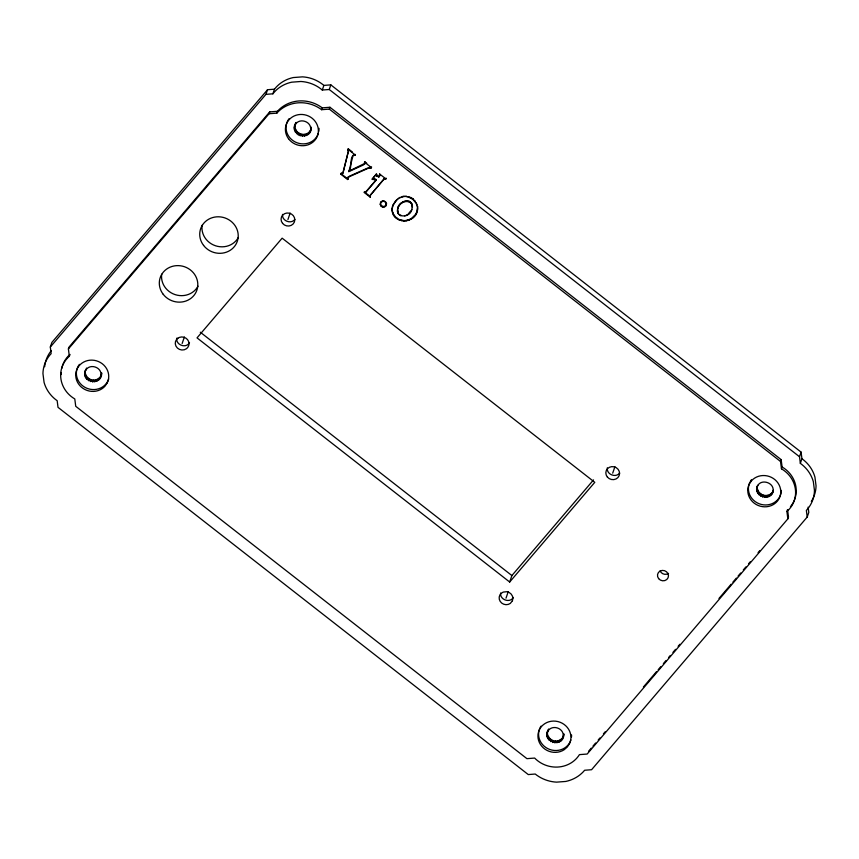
<?xml version="1.0" encoding="UTF-8"?>
<svg xmlns="http://www.w3.org/2000/svg" width="859" height="859" viewBox="0 0 859 859"><rect width="100%" height="100%" fill="white"/><g stroke="black" fill="none" stroke-linecap="round" stroke-linejoin="round"><path stroke-width="1.29" d="M366.75 163.242L364.807 161.717L364.731 163.897L363.325 165.003L348.851 171.617C352.458 168.686 348.937 154.448 355.089 154.845L355.454 154.416L354.896 155.404L353.296 155.393L353.478 154.845M364.57 164.209L364.925 162.985M386.228 205.14L386.507 203.465C387.13 207.416 380.816 208.522 380.258 204.474L381.085 201.801L384.274 200.931L381.783 201.661L380.344 203.347L380.537 202.788M340.733 174.152L341.098 173.722C342.934 174.334 343.45 172.842 341.291 173.164L340.733 174.152L347.616 179.531L347.541 177.92L349.162 176.771L367.781 168.471L371.077 168.031L371.453 167.602L364.613 162.265L364.807 161.717M176.771 338.135C175.569 344.985 186.102 348.818 189.506 342.73M607.324 467.79C606.218 474.318 615.71 478.27 619.672 473.041M84.697 373.729L85.664 369.885C79.49 382.448 102.275 386.851 101.684 372.903L100.718 376.736M310.378 131.051L311.345 127.218C311.516 142.712 287.013 134.906 296.183 122.386L294.691 126.058M294.358 128.045L295.324 124.201M416.916 211.711L417.581 206.31C419.664 226.336 386.292 225.112 393.111 204.861L392.917 205.408L396.965 199.449L393.562 204.055L393.755 203.497M392.101 208.844L392.627 206.278L392.434 206.836M562.924 737.688L563.891 733.844C564.062 749.349 539.559 741.532 548.74 729.023L547.237 732.695M546.904 734.681L547.87 730.837M756.736 489.125L757.702 485.292C751.775 496.352 771.747 502.751 773.39 490.285L771.887 493.946M772.756 492.132C775.849 482.672 759.99 477.593 757.069 487.139M412.503 206.772L411.59 210.047L411.783 209.489C410.355 218.1 394.721 218.433 397.857 208.318L397.663 208.877C398.114 200.641 413.254 197.065 412.32 207.33C412.374 198.526 399.972 200.662 398.157 207.524L398.34 206.965M352.415 152.043L348.367 148.875L347.992 149.305L348.604 150.336L343.246 172.154M348.604 150.336L342.72 173.625M348.851 171.617L352.92 156.166M380.011 174.892L379.828 175.44L379.581 173.969L380.011 174.892L378.83 177.018L376.865 176.063L376.5 173.754L372.151 179.177L376.156 180.143L376.349 179.585L373.751 178.586L372.623 179.552M50.316 347.025L51.894 342.397L267.525 89.723L274.472 89.186A33.898 31.708 18.9 0 1 293.263 77.557L302.508 76.859A33.898 31.708 18.9 0 1 323.875 85.406L330.822 84.869L801.093 452.113L801.93 458.727L800.352 463.355A33.995 31.794 18.9 0 1 813.344 481.684L814.461 490.478A33.995 31.794 18.9 0 1 806.365 510.429L807.213 517.043L591.583 769.718L584.635 770.255A34.951 32.696 18.9 0 1 565.748 781.443L556.589 782.141A34.951 32.696 18.9 0 1 535.232 774.034L528.274 774.571L58.015 407.338L57.177 400.713A33.759 31.579 18.9 0 1 44.077 382.405L42.95 373.59A33.759 31.579 18.9 0 1 51.153 353.65L50.316 347.025L265.936 94.35L267.525 89.723M787.864 518.847L786.919 511.492L787.553 509.634L788.498 516.989L787.864 518.847L587.159 754.041L579.428 754.631A28.379 26.543 18.9 0 1 534.652 758.067L526.932 758.658L75.732 406.296L74.787 398.941A28.379 26.543 18.9 0 1 69.332 356.281L68.398 348.926L69.031 347.079L269.737 111.885L277.457 111.283A32.739 30.634 18.9 0 1 322.232 107.858L329.953 107.268L781.164 459.629L782.098 466.985A28.379 26.543 18.9 0 1 790.452 506.67M69.332 356.281L69.966 354.434A28.379 26.543 18.9 0 0 61.794 368.404M85.03 371.743L86.534 368.071M84.923 375.748L85.331 371.872M85.696 377.67L86.33 375.812L85.556 373.901M86.952 379.356L87.586 377.498L86.33 375.812M88.606 380.687L89.239 378.84L87.586 377.498M90.56 381.589L91.194 379.732C95.188 381.052 100.052 379.002 101.351 374.889M92.675 381.987L93.309 380.129M94.791 381.847L95.424 380M96.788 381.203L97.421 379.345M98.517 380.075L99.15 378.228M99.859 378.551L100.492 376.704M182.151 343.471L184.374 336.996M265.936 94.35L272.883 93.814L274.472 89.186M68.398 348.926L269.103 113.732L269.737 111.885M269.103 113.732L276.823 113.141L277.457 111.283M294.583 130.063L294.991 126.187M295.346 131.985L295.979 130.128L295.217 128.216M296.602 133.671L297.235 131.814L295.979 130.128M298.266 135.003L298.9 133.156L297.235 131.814M300.221 135.905L300.854 134.047C304.838 135.368 309.702 133.317 311.012 129.204M302.325 136.291L302.959 134.444M304.451 136.162L305.085 134.315M306.438 135.518L307.071 133.66M272.883 93.814A33.898 31.708 18.9 0 1 291.684 82.185L300.918 81.487A33.898 31.708 18.9 0 1 322.297 90.034L323.875 85.406M308.166 134.391L308.8 132.544M309.508 132.866L310.142 131.019M276.823 113.141A32.739 30.634 18.9 0 1 321.599 109.705L322.232 107.858M322.297 90.034L329.244 89.497L330.822 84.869M287.937 219.517L290.149 213.043M321.599 109.705L329.319 109.114L329.953 107.268M348.41 150.894L347.992 149.305M347.809 149.863L348.367 148.875M348.249 150.411L348.432 149.853M341.098 173.722L341.291 173.164M342.022 174.001L342.215 173.443M342.397 173.894L342.591 173.335M353.575 155.178L353.768 154.631M353.94 155.114L354.133 154.556M354.896 155.404L355.089 154.845M347.519 178.296L349.355 176.213L367.963 167.924L371.636 167.054M347.616 179.531L347.938 177.018M347.981 179.102L348.174 178.543M364.731 163.543L364.431 162.147M369.907 167.677L370.089 167.118M370.433 167.73L370.616 167.183M371.077 168.031L371.271 167.484M370.218 197.183L370.347 195.272L370.218 197.183L364.119 192.416L365.515 192.212L376.349 179.585M365.515 192.212L366.449 191.181M373.558 179.144L373.751 178.586M374.524 179.381L374.707 178.822M376.532 175.558L376.725 175L379.012 176.46L379.689 175.665L379.506 176.224M376.865 176.063L377.047 175.504M385.68 178.736L383.919 178.973L370.487 195.036L383.726 179.52L385.487 179.284L386.045 178.307L385.487 179.284M377.316 176.331L377.509 175.773M378.83 177.018L379.012 176.46M383.726 179.52L383.919 178.973M384.091 179.198L384.284 178.64M384.467 179.059L384.66 178.5M380.891 202.359L381.085 201.801M380.258 204.474L380.451 203.916C380.762 206.922 385.498 207.545 386.41 204.592M381.783 201.661L381.965 201.103M380.623 205.569L380.805 205.011M382.899 201.36L383.093 200.813M381.407 206.45L381.589 205.892M382.448 206.998L382.642 206.439M385.949 202.939L385.347 201.489L386.314 204.023M383.64 207.126L383.833 206.568M384.778 206.826L384.972 206.278M385.67 206.139L385.863 205.58M392.166 210.917L392.295 208.286M395.323 201.511L395.516 200.952M392.67 213.032L392.359 210.369M396.772 200.007L398.533 198.214M393.583 214.975L392.853 212.474M398.34 198.773L400.197 197.259M394.925 216.758L393.776 214.417M401.797 197.119L403.451 196.228L400.015 197.806M397.427 210.24L397.62 209.682L398.522 214.052M398.887 206.192L399.081 205.634M397.47 211.658L397.663 211.099M399.875 204.882L400.069 204.324M397.835 212.925L398.028 212.366M401.024 203.69L401.207 203.143M396.686 218.379L395.119 216.21M402.237 202.735L402.431 202.187M403.258 196.775L404.943 196.077M403.515 202.015L403.709 201.457M399.532 215.04L399.725 214.482M404.75 196.636L406.457 196.131M404.868 201.511L405.061 200.963M399.134 219.925L396.869 217.821M400.756 215.792L400.938 215.233M406.328 201.274L406.522 200.716M406.264 196.69L409.281 196.754L409.088 197.312L412.857 199.406L415.96 202.81L417.388 206.858M400.423 220.462L399.328 219.367M407.703 201.36L407.885 200.802M401.744 220.86L401.937 220.301C408.412 221.89 414.951 217.155 417.098 211.164M408.991 201.768L409.174 201.221M410.355 197.849L410.548 197.291L413.039 198.848L415.96 202.81M403.258 221.107L403.451 220.548M404.868 216.049L405.061 215.502M410.194 202.52L410.387 201.962M406.221 215.555L406.414 215.008M404.772 221.16L404.954 220.602M411.214 203.519L411.397 202.971M407.488 214.847L411.021 210.852L410.827 211.4M412.857 199.406L413.039 198.848M406.275 221.01L406.457 220.452M408.68 213.912L408.873 213.365M411.901 204.657L412.095 204.109M409.797 212.764L409.99 212.205M412.266 205.924L412.46 205.376M407.767 220.656L407.95 220.108M414.618 201.027L414.8 200.469M409.464 219.99L409.657 219.442M411.171 219.013L411.364 218.454M416.883 204.753L417.077 204.195M412.771 217.789L412.954 217.23M414.124 216.414L414.317 215.856M415.81 214.084L415.992 213.526M417.442 209.306L417.635 208.758M509.677 582.026L594.782 482.318L282.139 238.168L197.033 337.877L509.677 582.026L511.889 575.551L593.526 479.902M506.005 598.165L508.227 591.679M612.703 473.137L614.915 466.652M547.129 736.7L547.537 732.824M547.902 738.622L548.536 736.764L547.763 734.842M549.159 740.297L549.792 738.45L548.536 736.764M550.812 741.639L551.446 739.782L549.792 738.45M552.766 742.53L553.4 740.683C557.394 742.004 562.258 739.953 563.558 735.83M554.871 742.928L555.515 741.081M556.997 742.799L557.631 740.952M558.994 742.155L559.628 740.297M560.723 741.027L561.356 739.169M562.065 739.502L562.699 737.656M756.962 491.144L757.37 487.278M757.724 493.066L758.357 491.219L757.595 489.297M758.98 494.752L759.614 492.894L758.357 491.219M760.644 496.083L761.278 494.236L759.614 492.894M762.599 496.985L763.232 495.128C766.582 496.18 770.523 495.052 772.52 492.1M764.703 497.382L765.337 495.525M766.829 497.254L767.463 495.396M786.919 511.492A28.379 26.543 18.9 0 0 781.465 468.831L780.53 461.476L781.164 459.629M768.826 496.599L769.46 494.752M770.544 495.471L771.178 493.624M781.465 468.831L782.098 466.985M800.352 463.355L799.504 456.741L801.093 452.113M807.213 517.043L808.791 512.415L808.115 507.121M370.154 195.831L370.68 194.488M364.925 163.339L349.044 171.059M513.36 597.424C509.999 603.415 499.637 599.797 500.604 593.021M294.905 219.421C290.997 224.564 281.655 220.827 282.525 214.374M372.151 179.177L376.306 174.313M379.388 174.527L379.753 174.098L385.852 178.855M366.267 191.74L376.156 180.143M588.651 751.174L591.26 748.114M593 746.084L595.609 743.024M598.218 739.975L599.947 737.935M603.426 733.865L605.166 731.825M643.391 687.028L656.426 671.759M658.166 669.719L660.775 666.659M663.373 663.61L665.983 660.55M668.592 657.5L670.331 655.46M672.941 652.411L675.539 649.35M678.148 646.301L679.888 644.261M718.983 598.444L731.149 584.195M732.888 582.155L736.367 578.086M738.096 576.045L740.705 572.996M743.314 569.936L745.923 566.886M748.522 563.826L750.261 561.797M758.078 552.627L759.818 550.587M295.55 124.244C299.705 117.726 311.055 121.377 310.711 129.065M85.9 369.928C90.045 363.411 101.405 367.061 101.051 374.749M548.106 730.869C552.251 724.362 563.611 728.013 563.257 735.701M407.81 196.936L409.088 197.312M400.605 219.915L401.937 220.301M298.9 133.156L300.854 134.047M761.278 494.236L763.232 495.128M89.239 378.84L91.194 379.732M551.446 739.782L553.4 740.683M384.08 201.489L385.165 202.048M329.244 89.497L799.504 456.741M329.319 109.114L780.53 461.476M348.174 149.434L355.272 154.974M340.926 173.593L347.809 178.973M364.313 191.858L370.412 196.625M200.308 332.218L511.889 575.551M61.322 374.556A28.379 26.543 18.9 0 1 61.311 372.484M781.389 490.414A16.611 15.537 18.9 0 1 761.214 504.426A16.611 15.537 18.9 0 1 749.843 482.339M750.315 481.448A16.611 15.537 18.9 0 1 751.453 479.741M108.674 379.023A16.611 15.537 18.9 0 1 85.621 387.699A16.611 15.537 18.9 0 1 79.415 364.345M570.881 739.964A16.611 15.537 18.9 0 1 549.824 749.499A16.611 15.537 18.9 0 1 539.613 728.819M540.01 727.895A16.611 15.537 18.9 0 1 541.03 726.123M571.557 734.939A16.611 15.537 18.9 0 1 571.493 736.99M238.373 237.46A19.37 18.125 18.9 0 1 215.426 245.749A19.37 18.125 18.9 0 1 202.133 225.273M198 286.197A19.37 18.125 18.9 0 1 175.107 294.616A19.37 18.125 18.9 0 1 161.707 274.193M668.549 573.404A5.541 5.175 18.9 0 1 660.109 570.934M811.336 501.441A33.995 31.794 18.9 0 0 816.05 485.85L814.923 477.056A33.995 31.794 18.9 0 0 801.93 458.727M44.657 366.75A33.759 31.579 18.9 0 1 51.272 350.687M318.324 133.338A16.611 15.537 18.9 0 1 295.281 142.014A16.611 15.537 18.9 0 1 289.075 118.66M319.011 128.302A16.611 15.537 18.9 0 1 318.807 131.363M512.415 600.774L510.31 603.415A6.915 6.475 18.9 0 1 500.131 601.311A6.915 6.475 18.9 0 1 503.245 592.087L506.756 591.711A6.915 6.475 18.9 0 1 512.415 600.774M107.289 382.76L105.023 386.142A16.611 15.537 18.9 0 1 77.385 382.019A16.611 15.537 18.9 0 1 91.988 360.125A16.611 15.537 18.9 0 1 107.289 382.76M569.496 743.711L567.23 747.094L564.095 749.778A16.611 15.537 18.9 0 1 538.561 740.383A16.611 15.537 18.9 0 1 555.633 721.173A16.611 15.537 18.9 0 1 569.496 743.711M751.475 480.804L749.209 484.197A16.611 15.537 18.9 0 0 764.51 506.821A16.611 15.537 18.9 0 0 779.113 484.927A16.611 15.537 18.9 0 0 751.475 480.804M177.856 338.221L176.61 339.402A6.915 6.475 18.9 0 0 186.457 348.722L187.702 347.541A6.915 6.475 18.9 0 0 179.391 337.404L177.856 338.221M203.583 245.416A19.37 18.125 18.9 0 0 236.687 242.882A19.37 18.125 18.9 0 0 216.651 216.844A19.37 18.125 18.9 0 0 203.583 245.416M163.231 294.326A19.37 18.125 18.9 0 0 196.314 291.62A19.37 18.125 18.9 0 0 176.127 265.678A19.37 18.125 18.9 0 0 163.231 294.326M658.617 578.622A5.541 5.175 18.9 0 0 668.055 577.806A5.541 5.175 18.9 0 0 662.257 570.419A5.541 5.175 18.9 0 0 658.617 578.622M288.517 138.728A16.611 15.537 18.9 0 0 316.939 137.075A16.611 15.537 18.9 0 0 300.21 114.472A16.611 15.537 18.9 0 0 288.517 138.728M282.568 223.383A6.915 6.475 18.9 0 0 294.336 222.127A6.915 6.475 18.9 0 0 286.895 213.032A6.915 6.475 18.9 0 0 282.568 223.383M607.334 477.003A6.915 6.475 18.9 0 0 619.103 475.746A6.915 6.475 18.9 0 0 611.662 466.652A6.915 6.475 18.9 0 0 607.334 477.003"/></g></svg>
